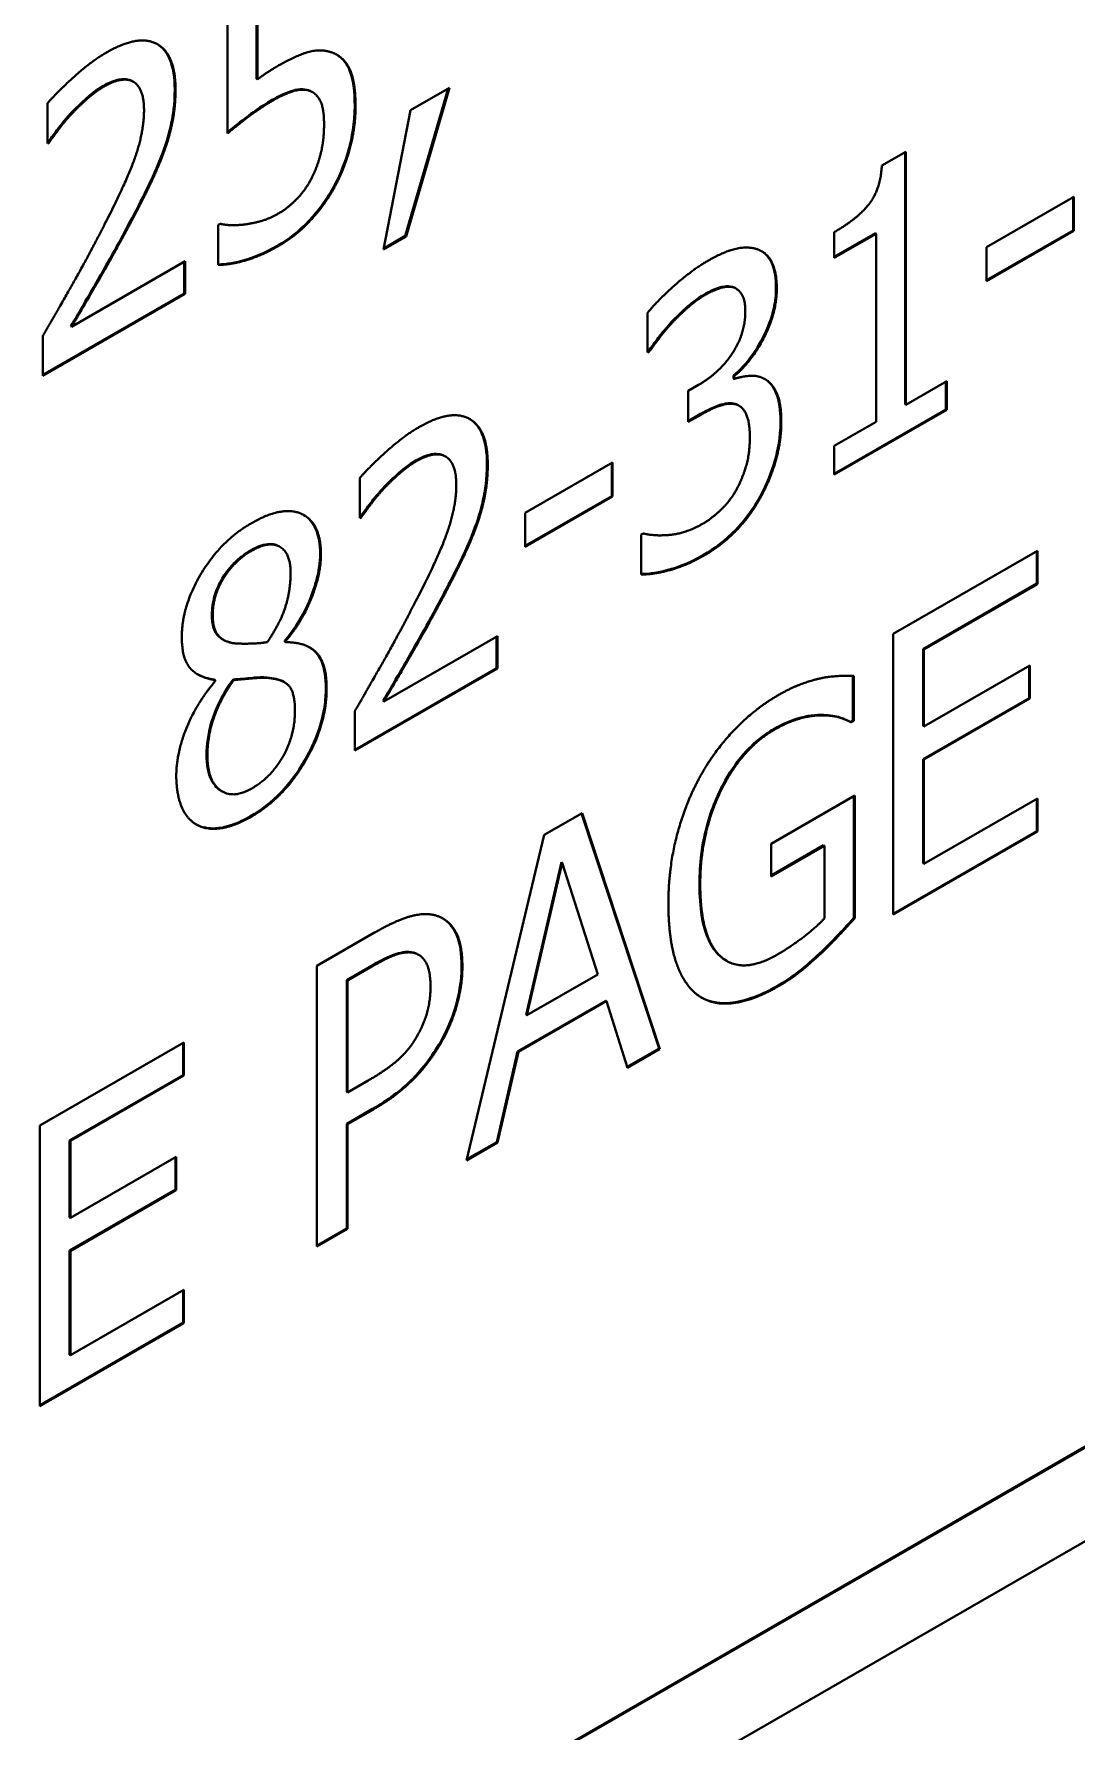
# Model space of a CAD drawing. Header units: millimetres. Extents: x 0 to 5945, y 0 to 4205.
# Drawn here: x 5578.12 to 5582.67, y 3274.9 to 3282.31 of the extents above; entities that cross this region are included whole.
import ezdxf

# ---------------------------------------------------------------- set-up
doc = ezdxf.new("R2010")
doc.units = ezdxf.units.MM
doc.header["$LTSCALE"] = 5
doc.layers.add('가시적인 것(ISO)', color=3, linetype='Continuous', lineweight=40)
doc.layers.add('가시적인 좁은 것(ISO)', color=3, linetype='Continuous', lineweight=35)

msp = doc.modelspace()

# ---------------------------------------------------------------- linework, layer by layer
at = {"layer": '가시적인 것(ISO)'}
for p, q in [((5573.6181, 3270.9071), (5622.4649, 3299.0361)), ((5622.4684, 3299.034), (5573.6187, 3270.9034)), ((5573.2948, 3270.3081), (5622.7923, 3298.8118)), ((5578.9647, 3281.8804), (5578.9647, 3282.5125)), ((5579.091, 3282.4451), (5579.091, 3282.1182)), ((5579.0945, 3282.4431), (5579.0945, 3282.1162)), ((5578.5495, 3282.1076), (5578.553, 3282.1056)), ((5579.091, 3282.1182), (5579.0945, 3282.1162)), ((5579.3256, 3282.0655), (5579.3292, 3282.0635)), ((5579.3328, 3282.0619), (5579.3363, 3282.0599)), ((5579.9285, 3282.0756), (5579.7408, 3281.432)), ((5579.9334, 3282.0785), (5579.7443, 3281.43)), ((5579.7641, 3281.981), (5579.9334, 3282.0785)), ((5578.1774, 3281.8365), (5578.1774, 3282.0114)), ((5579.6455, 3281.3731), (5579.7641, 3281.981)), ((5578.1816, 3281.843), (5578.1774, 3281.8405)), ((5578.1851, 3281.8409), (5578.1774, 3281.8365)), ((5578.1816, 3281.843), (5578.1851, 3281.8409)), ((5581.8227, 3281.7396), (5581.9275, 3281.7999)), ((5581.924, 3281.7979), (5581.924, 3280.6969)), ((5581.9275, 3281.7999), (5581.9275, 3280.6949)), ((5582.2799, 3281.3838), (5582.6616, 3281.6035)), ((5582.658, 3281.6015), (5582.658, 3281.4565)), ((5582.6616, 3281.6035), (5582.6616, 3281.4545)), ((5578.9235, 3281.48), (5578.9329, 3281.4855)), ((5578.9235, 3281.3061), (5578.9235, 3281.48)), ((5579.7443, 3281.43), (5579.6455, 3281.3731)), ((5579.7408, 3281.432), (5579.6464, 3281.3777)), ((5579.7408, 3281.432), (5579.7443, 3281.43)), ((5581.6147, 3281.3365), (5581.6147, 3281.4488)), ((5581.7942, 3281.444), (5581.6147, 3281.3406)), ((5581.7978, 3281.442), (5581.6147, 3281.3365)), ((5581.7942, 3281.444), (5581.7978, 3281.442)), ((5581.7978, 3280.6201), (5581.7978, 3281.442)), ((5582.658, 3281.4565), (5582.2799, 3281.2388)), ((5582.6616, 3281.4545), (5582.2799, 3281.2347)), ((5582.658, 3281.4565), (5582.6616, 3281.4545)), ((5582.2799, 3281.2347), (5582.2799, 3281.3838)), ((5578.2831, 3281.0357), (5578.7791, 3281.3213)), ((5578.7755, 3281.3193), (5578.7755, 3281.1813)), ((5578.7791, 3281.3213), (5578.7791, 3281.1792)), ((5581.1702, 3281.2099), (5581.1737, 3281.2078)), ((5578.7755, 3281.1813), (5578.1568, 3280.8249)), ((5578.7791, 3281.1792), (5578.1568, 3280.8209)), ((5578.7755, 3281.1813), (5578.7791, 3281.1792)), ((5581.1817, 3281.2048), (5581.1852, 3281.2028)), ((5580.799, 3280.9225), (5580.799, 3281.0964)), ((5578.1568, 3280.8209), (5578.1568, 3280.9948)), ((5578.2796, 3281.0378), (5578.2831, 3281.0357)), ((5580.9029, 3281.0549), (5580.9064, 3281.0529)), ((5580.8032, 3280.929), (5580.799, 3280.9265)), ((5580.8067, 3280.9269), (5580.799, 3280.9225)), ((5580.8032, 3280.929), (5580.8067, 3280.9269)), ((5580.9769, 3280.7556), (5581.0216, 3280.7814)), ((5581.1745, 3280.8218), (5581.1745, 3280.8099)), ((5581.1745, 3280.8218), (5581.178, 3280.8198)), ((5581.1745, 3280.8099), (5581.178, 3280.8078)), ((5581.178, 3280.8198), (5581.178, 3280.8078)), ((5581.9275, 3280.6949), (5582.1063, 3280.7978)), ((5582.1028, 3280.7958), (5582.1028, 3280.6746)), ((5582.1063, 3280.7978), (5582.1063, 3280.6726)), ((5580.9769, 3280.6195), (5580.9769, 3280.7556)), ((5581.1951, 3280.6925), (5581.1986, 3280.6905)), ((5581.924, 3280.6969), (5581.9275, 3280.6949)), ((5581.031, 3280.6547), (5580.9769, 3280.6235)), ((5581.0345, 3280.6526), (5580.9769, 3280.6195)), ((5582.1028, 3280.6746), (5581.6147, 3280.3935)), ((5582.1063, 3280.6726), (5581.6147, 3280.3895)), ((5581.6147, 3280.5147), (5581.7978, 3280.6201)), ((5582.1028, 3280.6746), (5582.1063, 3280.6726)), ((5579.9135, 3280.4705), (5579.9171, 3280.4685)), ((5581.6147, 3280.3895), (5581.6147, 3280.5147)), ((5580.2643, 3280.223), (5580.646, 3280.4428)), ((5580.6424, 3280.4408), (5580.6424, 3280.2958)), ((5580.646, 3280.4428), (5580.646, 3280.2937)), ((5579.5415, 3280.1993), (5579.5415, 3280.3742)), ((5580.6424, 3280.2958), (5580.2643, 3280.0781)), ((5580.646, 3280.2937), (5580.2643, 3280.074)), ((5580.6424, 3280.2958), (5580.646, 3280.2937)), ((5579.5457, 3280.2058), (5579.5415, 3280.2034)), ((5579.5492, 3280.2038), (5579.5415, 3280.1993)), ((5579.5457, 3280.2058), (5579.5492, 3280.2038)), ((5580.2643, 3280.074), (5580.2643, 3280.223)), ((5580.7715, 3280.1275), (5580.7809, 3280.133)), ((5580.7715, 3279.9536), (5580.7715, 3280.1275)), ((5579.1881, 3280.077), (5579.1916, 3280.075)), ((5581.8725, 3279.6936), (5582.5026, 3280.0564)), ((5582.499, 3280.0544), (5582.499, 3279.9133)), ((5582.5026, 3280.0564), (5582.5026, 3279.9113)), ((5582.499, 3279.9133), (5582.0031, 3279.6277)), ((5582.5026, 3279.9113), (5582.0066, 3279.6257)), ((5582.499, 3279.9133), (5582.5026, 3279.9113)), ((5578.9431, 3279.6698), (5578.9467, 3279.6677)), ((5579.2148, 3279.6644), (5579.2183, 3279.6624)), ((5579.2148, 3279.6644), (5579.2148, 3279.6595)), ((5579.2148, 3279.6595), (5579.2183, 3279.6574)), ((5579.2183, 3279.6624), (5579.2183, 3279.6574)), ((5579.6472, 3279.3986), (5580.1432, 3279.6842)), ((5580.1396, 3279.6822), (5580.1396, 3279.5441)), ((5580.1432, 3279.6842), (5580.1432, 3279.5421)), ((5581.8725, 3278.4673), (5581.8725, 3279.6936)), ((5582.0031, 3279.6277), (5582.0031, 3279.2918)), ((5582.0031, 3279.6277), (5582.0066, 3279.6257)), ((5582.0066, 3279.6257), (5582.0066, 3279.2898)), ((5579.1365, 3279.5031), (5579.1401, 3279.5011)), ((5580.1396, 3279.5441), (5579.5209, 3279.1878)), ((5580.1432, 3279.5421), (5579.5209, 3279.1837)), ((5580.1396, 3279.5441), (5580.1432, 3279.5421)), ((5581.6962, 3279.5107), (5581.6962, 3279.3159)), ((5581.6998, 3279.5106), (5581.6998, 3279.3139)), ((5582.0066, 3279.2898), (5582.469, 3279.5561)), ((5582.4655, 3279.5541), (5582.4655, 3279.4131)), ((5582.469, 3279.5561), (5582.469, 3279.411)), ((5578.9071, 3279.4942), (5578.9106, 3279.4922)), ((5578.9106, 3279.4872), (5578.9106, 3279.4922)), ((5578.9887, 3279.4945), (5578.9922, 3279.4925)), ((5579.2101, 3279.4841), (5579.2136, 3279.4821)), ((5579.5209, 3279.1837), (5579.5209, 3279.3576)), ((5579.6437, 3279.4006), (5579.6472, 3279.3986)), ((5582.4655, 3279.4131), (5582.0031, 3279.1468)), ((5582.469, 3279.411), (5582.0066, 3279.1447)), ((5582.4655, 3279.4131), (5582.469, 3279.411)), ((5581.6962, 3279.3159), (5581.6851, 3279.3095)), ((5581.6851, 3279.3095), (5581.6886, 3279.3074)), ((5581.6998, 3279.3139), (5581.6886, 3279.3074)), ((5581.6962, 3279.3159), (5581.6998, 3279.3139)), ((5582.0031, 3279.2918), (5582.0066, 3279.2898)), ((5582.0031, 3279.1468), (5582.0031, 3278.6916)), ((5582.0031, 3279.1468), (5582.0066, 3279.1447)), ((5582.0066, 3279.1447), (5582.0066, 3278.6896)), ((5578.9375, 3279.0073), (5578.941, 3279.0052)), ((5581.3388, 3278.777), (5581.7041, 3278.9874)), ((5581.7005, 3278.9854), (5581.7005, 3278.4538)), ((5581.7041, 3278.9874), (5581.7041, 3278.4517)), ((5580.3477, 3278.8155), (5580.5136, 3278.911)), ((5580.5112, 3278.9097), (5580.8496, 3277.8823)), ((5580.5136, 3278.911), (5580.8531, 3277.8802)), ((5582.0066, 3278.6896), (5582.5026, 3278.9752)), ((5582.499, 3278.9731), (5582.499, 3278.8321)), ((5582.5026, 3278.9752), (5582.5026, 3278.8301)), ((5580.0082, 3277.3937), (5580.3477, 3278.8155)), ((5581.3388, 3278.6339), (5581.3388, 3278.777)), ((5581.5682, 3278.7701), (5581.3388, 3278.638)), ((5581.5717, 3278.7681), (5581.3388, 3278.6339)), ((5581.5682, 3278.7701), (5581.5717, 3278.7681)), ((5581.5717, 3278.451), (5581.5717, 3278.7681)), ((5582.499, 3278.8321), (5581.8725, 3278.4713)), ((5582.5026, 3278.8301), (5581.8725, 3278.4673)), ((5582.499, 3278.8321), (5582.5026, 3278.8301)), ((5580.4233, 3278.6961), (5580.2685, 3278.0296)), ((5580.4268, 3278.6941), (5580.2721, 3278.0276)), ((5580.4233, 3278.6961), (5580.4268, 3278.6941)), ((5580.5824, 3278.2063), (5580.4268, 3278.6941)), ((5582.0031, 3278.6916), (5582.0066, 3278.6896)), ((5581.7005, 3278.4538), (5581.7041, 3278.4517)), ((5579.3541, 3278.2433), (5579.6068, 3278.3888)), ((5579.3541, 3277.017), (5579.3541, 3278.2433)), ((5579.5955, 3278.2453), (5579.4847, 3278.1815)), ((5579.5991, 3278.2433), (5579.4882, 3278.1794)), ((5579.796, 3278.2938), (5579.7995, 3278.2917)), ((5581.1419, 3278.2668), (5581.1454, 3278.2648)), ((5579.4847, 3278.1815), (5579.4882, 3278.1794)), ((5579.4847, 3278.1815), (5579.4847, 3277.6925)), ((5579.4882, 3278.1794), (5579.4882, 3277.6905)), ((5580.2721, 3278.0276), (5580.5824, 3278.2063)), ((5580.6167, 3278.091), (5580.2316, 3277.8692)), ((5580.6202, 3278.0889), (5580.2351, 3277.8672)), ((5580.2685, 3278.0296), (5580.2721, 3278.0276)), ((5580.6167, 3278.091), (5580.6202, 3278.0889)), ((5580.7113, 3277.7986), (5580.6202, 3278.0889)), ((5578.1439, 3277.5464), (5578.7739, 3277.9092)), ((5578.7704, 3277.9072), (5578.7704, 3277.7662)), ((5578.7739, 3277.9092), (5578.7739, 3277.7641)), ((5580.8496, 3277.8823), (5580.7102, 3277.802)), ((5580.8531, 3277.8802), (5580.7113, 3277.7986)), ((5580.8496, 3277.8823), (5580.8531, 3277.8802)), ((5580.2316, 3277.8692), (5580.1405, 3277.4739)), ((5580.2351, 3277.8672), (5580.144, 3277.4719)), ((5580.2316, 3277.8692), (5580.2351, 3277.8672)), ((5578.7704, 3277.7662), (5578.2744, 3277.4806)), ((5578.7739, 3277.7641), (5578.278, 3277.4785)), ((5578.7704, 3277.7662), (5578.7739, 3277.7641)), ((5579.4882, 3277.6905), (5579.5793, 3277.743)), ((5579.4847, 3277.6925), (5579.4882, 3277.6905)), ((5579.5981, 3277.6187), (5579.4847, 3277.5534)), ((5579.6017, 3277.6167), (5579.4882, 3277.5514)), ((5578.1439, 3276.3201), (5578.1439, 3277.5464)), ((5579.4847, 3277.5534), (5579.4882, 3277.5514)), ((5579.4847, 3277.5534), (5579.4847, 3277.0963)), ((5579.4882, 3277.5514), (5579.4882, 3277.0942)), ((5578.2744, 3277.4806), (5578.2744, 3277.1447)), ((5578.2744, 3277.4806), (5578.278, 3277.4785)), ((5578.278, 3277.4785), (5578.278, 3277.1426)), ((5580.144, 3277.4719), (5580.0082, 3277.3937)), ((5580.1405, 3277.4739), (5580.0093, 3277.3984)), ((5580.1405, 3277.4739), (5580.144, 3277.4719)), ((5578.278, 3277.1426), (5578.7404, 3277.4089)), ((5578.7369, 3277.4069), (5578.7369, 3277.2659)), ((5578.7404, 3277.4089), (5578.7404, 3277.2638)), ((5578.7369, 3277.2659), (5578.2744, 3276.9996)), ((5578.7404, 3277.2638), (5578.278, 3276.9975)), ((5578.7369, 3277.2659), (5578.7404, 3277.2638)), ((5578.2744, 3277.1447), (5578.278, 3277.1426)), ((5579.4847, 3277.0963), (5579.3541, 3277.0211)), ((5579.4882, 3277.0942), (5579.3541, 3277.017)), ((5579.4847, 3277.0963), (5579.4882, 3277.0942)), ((5578.2744, 3276.9996), (5578.2744, 3276.5444)), ((5578.2744, 3276.9996), (5578.278, 3276.9975)), ((5578.278, 3276.9975), (5578.278, 3276.5424)), ((5578.278, 3276.5424), (5578.7739, 3276.828)), ((5578.7704, 3276.826), (5578.7704, 3276.6849)), ((5578.7739, 3276.828), (5578.7739, 3276.6829)), ((5578.7704, 3276.6849), (5578.1439, 3276.3242)), ((5578.7739, 3276.6829), (5578.1439, 3276.3201)), ((5578.7704, 3276.6849), (5578.7739, 3276.6829)), ((5578.2744, 3276.5444), (5578.278, 3276.5424))]:
    msp.add_line(p, q, dxfattribs=at)
for points, degree in [([(5578.4361, 3282.2339), (5578.5771, 3282.3151), (5578.737, 3282.2253), (5578.737, 3282.0702)], 2), ([(5578.1774, 3282.0114), (5578.2195, 3282.0605), (5578.3691, 3282.1953), (5578.4361, 3282.2339)], 2), ([(5579.0945, 3282.1162), (5579.1186, 3282.134), (5579.1667, 3282.1647), (5579.1856, 3282.1756)], 2), ([(5579.1856, 3282.1756), (5579.263, 3282.2201), (5579.3704, 3282.2512), (5579.4194, 3282.2337)], 2), ([(5579.4194, 3282.2337), (5579.4701, 3282.2172), (5579.5234, 3282.1087), (5579.5234, 3281.9974)], 2), ([(5578.5496, 3282.1074), (5578.5264, 3282.1189), (5578.4636, 3282.1076), (5578.4267, 3282.0863)], 2), ([(5578.5495, 3282.1076), (5578.5483, 3282.1083), (5578.5472, 3282.1089), (5578.5461, 3282.1095)], 3), ([(5578.5994, 3281.9821), (5578.5994, 3282.0338), (5578.5728, 3282.096), (5578.5496, 3282.1074)], 2), ([(5578.4267, 3282.0863), (5578.3906, 3282.0656), (5578.3167, 3282.0011), (5578.2823, 3281.9644)], 2), ([(5578.737, 3282.0702), (5578.737, 3281.9977), (5578.7095, 3281.8606), (5578.6845, 3281.7946)], 2), ([(5579.1633, 3282.0246), (5579.1091, 3281.9934), (5578.9983, 3281.9087), (5578.9647, 3281.8804)], 2), ([(5579.3292, 3282.0635), (5579.3, 3282.0774), (5579.2157, 3282.0548), (5579.1633, 3282.0246)], 2), ([(5579.3328, 3282.0619), (5579.3305, 3282.0632), (5579.3281, 3282.0644), (5579.3256, 3282.0655)], 3), ([(5579.3859, 3281.9192), (5579.3859, 3281.9848), (5579.3567, 3282.0515), (5579.3292, 3282.0635)], 2), ([(5578.2823, 3281.9644), (5578.2539, 3281.9342), (5578.2015, 3281.8642), (5578.1851, 3281.8409)], 2), ([(5578.4, 3281.43), (5578.5152, 3281.6504), (5578.5994, 3281.8837), (5578.5994, 3281.9821)], 2), ([(5579.5234, 3281.9974), (5579.5234, 3281.909), (5579.477, 3281.7312), (5579.4349, 3281.6513)], 2), ([(5579.3343, 3281.6898), (5579.3593, 3281.7409), (5579.3859, 3281.8536), (5579.3859, 3281.9192)], 2), ([(5578.6845, 3281.7946), (5578.6596, 3281.7266), (5578.5891, 3281.5806), (5578.5504, 3281.5077)], 2), ([(5581.6147, 3281.4488), (5581.7187, 3281.5087), (5581.8167, 3281.6367), (5581.8227, 3281.7396)], 2), ([(5579.1891, 3281.5316), (5579.2295, 3281.5549), (5579.3068, 3281.6352), (5579.3343, 3281.6898)], 2), ([(5579.4349, 3281.6513), (5579.3919, 3281.5709), (5579.2656, 3281.4335), (5579.1874, 3281.3885)], 2), ([(5578.5504, 3281.5077), (5578.4868, 3281.3866), (5578.3304, 3281.1156), (5578.2831, 3281.0357)], 2), ([(5579.0421, 3281.4827), (5579.0816, 3281.4886), (5579.1478, 3281.5078), (5579.1891, 3281.5316)], 2), ([(5578.1568, 3280.9948), (5578.2238, 3281.1099), (5578.3433, 3281.3208), (5578.4, 3281.43)], 2), ([(5578.9329, 3281.4855), (5578.9484, 3281.4805), (5579.0069, 3281.4783), (5579.0421, 3281.4827)], 2), ([(5579.1874, 3281.3885), (5579.1152, 3281.3469), (5578.9751, 3281.305), (5578.9235, 3281.3061)], 2), ([(5581.062, 3281.3234), (5581.1308, 3281.363), (5581.2322, 3281.3876), (5581.2734, 3281.3756)], 2), ([(5581.2734, 3281.3756), (5581.3181, 3281.3625), (5581.3637, 3281.2765), (5581.3637, 3281.201)], 2), ([(5580.799, 3281.0964), (5580.8428, 3281.1504), (5580.9941, 3281.2843), (5581.062, 3281.3234)], 2), ([(5581.1737, 3281.2078), (5581.1479, 3281.2139), (5581.0861, 3281.1951), (5581.0508, 3281.1748)], 2), ([(5581.1817, 3281.2048), (5581.1781, 3281.2069), (5581.1743, 3281.2086), (5581.1702, 3281.2099)], 3), ([(5581.2262, 3281.1049), (5581.2262, 3281.1516), (5581.1961, 3281.2008), (5581.1737, 3281.2078)], 2), ([(5581.0508, 3281.1748), (5581.0139, 3281.1535), (5580.9417, 3281.0901), (5580.9064, 3281.0529)], 2), ([(5581.3637, 3281.201), (5581.3637, 3281.0996), (5581.2545, 3280.8837), (5581.178, 3280.8198)], 2), ([(5581.0216, 3280.7814), (5581.1127, 3280.8338), (5581.2262, 3281.0045), (5581.2262, 3281.1049)], 2), ([(5580.9064, 3281.0529), (5580.8738, 3281.0172), (5580.8256, 3280.9537), (5580.8067, 3280.9269)], 2), ([(5581.178, 3280.8078), (5581.2098, 3280.8182), (5581.282, 3280.824), (5581.313, 3280.806)], 2), ([(5581.313, 3280.806), (5581.3439, 3280.7891), (5581.3835, 3280.7005), (5581.3835, 3280.62)], 2), ([(5581.1858, 3280.696), (5581.1574, 3280.7045), (5581.08, 3280.6789), (5581.0345, 3280.6526)], 2), ([(5581.1951, 3280.6925), (5581.1911, 3280.6948), (5581.1868, 3280.6967), (5581.1822, 3280.6981)], 3), ([(5581.2459, 3280.5528), (5581.2459, 3280.6194), (5581.2141, 3280.6875), (5581.1858, 3280.696)], 2), ([(5579.8002, 3280.5968), (5579.9412, 3280.6779), (5580.101, 3280.5881), (5580.101, 3280.4331)], 2), ([(5581.3835, 3280.62), (5581.3835, 3280.5376), (5581.337, 3280.3707), (5581.2941, 3280.2923)], 2), ([(5579.5415, 3280.3742), (5579.5836, 3280.4233), (5579.7332, 3280.5581), (5579.8002, 3280.5968)], 2), ([(5581.1909, 3280.3303), (5581.2176, 3280.3824), (5581.2459, 3280.4862), (5581.2459, 3280.5528)], 2), ([(5579.9137, 3280.4703), (5579.8905, 3280.4818), (5579.8277, 3280.4705), (5579.7907, 3280.4492)], 2), ([(5579.9135, 3280.4705), (5579.9124, 3280.4711), (5579.9113, 3280.4718), (5579.9101, 3280.4723)], 3), ([(5579.9635, 3280.345), (5579.9635, 3280.3966), (5579.9369, 3280.4588), (5579.9137, 3280.4703)], 2), ([(5579.7907, 3280.4492), (5579.7546, 3280.4284), (5579.6807, 3280.364), (5579.6463, 3280.3273)], 2), ([(5580.101, 3280.4331), (5580.101, 3280.3606), (5580.0735, 3280.2235), (5580.0486, 3280.1574)], 2), ([(5579.6463, 3280.3273), (5579.618, 3280.297), (5579.5656, 3280.2271), (5579.5492, 3280.2038)], 2), ([(5579.7641, 3279.7929), (5579.8793, 3280.0132), (5579.9635, 3280.2466), (5579.9635, 3280.345)], 2), ([(5581.0388, 3280.1741), (5581.08, 3280.1979), (5581.1626, 3280.2772), (5581.1909, 3280.3303)], 2), ([(5581.2941, 3280.2923), (5581.2502, 3280.2114), (5581.1256, 3280.082), (5581.0465, 3280.0365)], 2), ([(5578.7645, 3279.6793), (5578.7645, 3279.8175), (5578.9364, 3280.1013), (5579.0687, 3280.1775)], 2), ([(5579.0687, 3280.1775), (5579.2063, 3280.2567), (5579.3722, 3280.1773), (5579.3722, 3280.0402)], 2), ([(5580.7809, 3280.133), (5580.8239, 3280.1199), (5580.9666, 3280.1325), (5581.0388, 3280.1741)], 2), ([(5580.0486, 3280.1574), (5580.0237, 3280.0894), (5579.9532, 3279.9435), (5579.9145, 3279.8705)], 2), ([(5579.0679, 3280.0558), (5578.994, 3280.0132), (5578.8994, 3279.8604), (5578.8994, 3279.7759)], 2), ([(5579.2398, 3279.962), (5579.2398, 3280.0445), (5579.1487, 3280.1023), (5579.0679, 3280.0558)], 2), ([(5579.3722, 3280.0402), (5579.3722, 3279.9577), (5579.2931, 3279.7512), (5579.2183, 3279.6624)], 2), ([(5581.0465, 3280.0365), (5580.9709, 3279.9929), (5580.8222, 3279.952), (5580.7715, 3279.9536)], 2), ([(5579.1384, 3279.6581), (5579.1977, 3279.7469), (5579.2398, 3279.8875), (5579.2398, 3279.962)], 2), ([(5579.9145, 3279.8705), (5579.8509, 3279.7494), (5579.6945, 3279.4785), (5579.6472, 3279.3986)], 2), ([(5578.8994, 3279.7759), (5578.8994, 3279.7153), (5578.9475, 3279.6585), (5578.9957, 3279.6525)], 2), ([(5579.5209, 3279.3576), (5579.5879, 3279.4728), (5579.7074, 3279.6837), (5579.7641, 3279.7929)], 2), ([(5578.9106, 3279.4922), (5578.8367, 3279.5023), (5578.7645, 3279.5859), (5578.7645, 3279.6793)], 2), ([(5578.9957, 3279.6525), (5579.0163, 3279.6504), (5579.1031, 3279.6517), (5579.1384, 3279.6581)], 2), ([(5579.2183, 3279.6574), (5579.306, 3279.6582), (5579.3971, 3279.5676), (5579.3971, 3279.4543)], 2), ([(5578.9071, 3279.4942), (5578.8808, 3279.4978), (5578.8552, 3279.5048), (5578.833, 3279.5171)], 3), ([(5579.2101, 3279.4841), (5579.191, 3279.4951), (5579.1653, 3279.5008), (5579.1365, 3279.5031)], 3), ([(5581.5571, 3279.5), (5581.5906, 3279.5074), (5581.674, 3279.5117), (5581.6998, 3279.5106)], 2), ([(5578.7404, 3279.0732), (5578.7404, 3279.1725), (5578.8281, 3279.39), (5578.9106, 3279.4872)], 2), ([(5578.9922, 3279.4925), (5578.9355, 3279.4151), (5578.8762, 3279.2478), (5578.8762, 3279.1633)], 2), ([(5579.1401, 3279.5011), (5579.1169, 3279.5036), (5579.0404, 3279.4963), (5578.9922, 3279.4925)], 2), ([(5579.3971, 3279.4543), (5579.3971, 3279.2973), (5579.2097, 3278.9767), (5579.0687, 3278.8955)], 2), ([(5579.2587, 3279.3587), (5579.2587, 3279.4342), (5579.2097, 3279.4955), (5579.1401, 3279.5011)], 2), ([(5581.3706, 3279.4264), (5581.4213, 3279.4556), (5581.5141, 3279.4912), (5581.5571, 3279.5)], 2), ([(5579.0705, 3279.0188), (5579.1556, 3279.0678), (5579.2587, 3279.2514), (5579.2587, 3279.3587)], 2), ([(5581.0216, 3279.0575), (5581.0835, 3279.1736), (5581.2631, 3279.3645), (5581.3706, 3279.4264)], 2), ([(5581.5614, 3279.3375), (5581.5201, 3279.3386), (5581.4153, 3279.311), (5581.3542, 3279.2759)], 2), ([(5581.6886, 3279.3074), (5581.6637, 3279.3199), (5581.6095, 3279.3374), (5581.5614, 3279.3375)], 2), ([(5581.3542, 3279.2759), (5581.209, 3279.1922), (5581.0293, 3278.8224), (5581.0293, 3278.6008)], 2), ([(5578.8762, 3279.1633), (5578.8762, 3279.052), (5578.9871, 3278.9708), (5579.0705, 3279.0188)], 2), ([(5578.8272, 3278.8618), (5578.7842, 3278.8867), (5578.7404, 3278.9966), (5578.7404, 3279.0732)], 2), ([(5580.8901, 3278.5157), (5580.8901, 3278.6637), (5580.958, 3278.9374), (5581.0216, 3279.0575)], 2), ([(5579.0687, 3278.8955), (5578.994, 3278.8525), (5578.8702, 3278.8359), (5578.8272, 3278.8618)], 2), ([(5581.0293, 3278.6008), (5581.0293, 3278.4776), (5581.0766, 3278.32), (5581.1213, 3278.2821)], 2), ([(5579.6068, 3278.3888), (5579.6962, 3278.4403), (5579.8226, 3278.4773), (5579.8707, 3278.4643)], 2), ([(5581.0216, 3278.1134), (5580.958, 3278.1583), (5580.8901, 3278.3596), (5580.8901, 3278.5157)], 2), ([(5579.8707, 3278.4643), (5579.9266, 3278.4497), (5579.9902, 3278.3423), (5579.9902, 3278.2399)], 2), ([(5581.3637, 3278.2915), (5581.4204, 3278.3242), (5581.533, 3278.4089), (5581.5717, 3278.451)], 2), ([(5581.7041, 3278.4517), (5581.6783, 3278.423), (5581.5923, 3278.3307), (5581.5554, 3278.2965)], 2), ([(5579.7787, 3278.3), (5579.7469, 3278.3075), (5579.6618, 3278.2794), (5579.5991, 3278.2433)], 2), ([(5579.796, 3278.2938), (5579.7896, 3278.2974), (5579.7826, 3278.3002), (5579.7752, 3278.3021)], 3), ([(5579.8509, 3278.1548), (5579.8509, 3278.2184), (5579.8148, 3278.291), (5579.7787, 3278.3)], 2), ([(5581.1178, 3278.2841), (5581.1253, 3278.2775), (5581.1334, 3278.2717), (5581.1419, 3278.2668)], 3), ([(5581.1213, 3278.2821), (5581.1651, 3278.2438), (5581.2872, 3278.2475), (5581.3637, 3278.2915)], 2), ([(5581.5554, 3278.2965), (5581.5055, 3278.25), (5581.4256, 3278.186), (5581.3688, 3278.1534)], 2), ([(5579.9902, 3278.2399), (5579.9902, 3278.1604), (5579.9437, 3277.9906), (5579.9025, 3277.9171)], 2), ([(5579.7942, 3277.9402), (5579.8243, 3277.9943), (5579.8509, 3278.0961), (5579.8509, 3278.1548)], 2), ([(5581.3688, 3278.1534), (5581.2623, 3278.092), (5581.0852, 3278.0695), (5581.0216, 3278.1134)], 2), ([(5579.5793, 3277.743), (5579.661, 3277.79), (5579.7607, 3277.8792), (5579.7942, 3277.9402)], 2), ([(5579.9025, 3277.9171), (5579.8501, 3277.8243), (5579.7091, 3277.6786), (5579.6017, 3277.6167)], 2)]:
    msp.add_open_spline(points, degree=degree, dxfattribs=at)
for points, knots in [([(5578.6564, 3282.2705), (5578.6803, 3282.2562), (5578.6985, 3282.2344), (5578.7272, 3282.1683), (5578.7334, 3282.1221), (5578.7334, 3282.0723)], [-0.06538306, -0.06538306, -0.06538306, -0.06538306, -0.03653888, -0.03653888, 0, 0, 0, 0]), ([(5579.4412, 3282.2243), (5579.4488, 3282.2197), (5579.4559, 3282.2143), (5579.48, 3282.1913), (5579.4902, 3282.1721), (5579.5138, 3282.119), (5579.5199, 3282.0611), (5579.5199, 3281.9995)], [-0.06484737, -0.06484737, -0.06484737, -0.06484737, -0.05947229, -0.05947229, -0.04526228, -0.04526228, 0, 0, 0, 0]), ([(5578.5461, 3282.1095), (5578.5383, 3282.1133), (5578.5299, 3282.1157), (5578.5088, 3282.1179), (5578.4981, 3282.1165), (5578.4694, 3282.1113), (5578.4464, 3282.1018), (5578.4231, 3282.0884)], [-0.03025866, -0.03025866, -0.03025866, -0.03025866, -0.02572677, -0.02572677, -0.01975902, -0.01975902, 0, 0, 0, 0]), ([(5578.4231, 3282.0884), (5578.3886, 3282.0685), (5578.3616, 3282.0455), (5578.3257, 3282.0141), (5578.3019, 3281.9912), (5578.2787, 3281.9665)], [-0.03148889, -0.03148889, -0.03148889, -0.03148889, -0.02135379, -0.02135379, 0, 0, 0, 0]), ([(5578.7334, 3282.0723), (5578.7334, 3282.0055), (5578.7247, 3281.9562), (5578.7108, 3281.8868), (5578.6981, 3281.8419), (5578.681, 3281.7966)], [-0.04656616, -0.04656616, -0.04656616, -0.04656616, -0.02977572, -0.02977572, 0, 0, 0, 0]), ([(5579.1598, 3282.0266), (5579.1063, 3281.9958), (5579.0651, 3281.9645), (5579.0239, 3281.933), (5578.9915, 3281.9078), (5578.9647, 3281.8854)], [-0.03682437, -0.03682437, -0.03682437, -0.03682437, -0.0238375, -0.0238375, -0.00101584, -0.00101584, -0.00101584, -0.00101584]), ([(5579.3256, 3282.0655), (5579.3158, 3282.0702), (5579.305, 3282.0727), (5579.2763, 3282.0738), (5579.2612, 3282.07), (5579.2237, 3282.0599), (5579.1914, 3282.0448), (5579.1598, 3282.0266)], [-0.0370555, -0.0370555, -0.0370555, -0.0370555, -0.03287275, -0.03287275, -0.02685488, -0.02685488, 0, 0, 0, 0]), ([(5578.2787, 3281.9665), (5578.2506, 3281.9365), (5578.231, 3281.9104), (5578.2107, 3281.8832), (5578.1947, 3281.8616), (5578.1816, 3281.843)], [-0.02081777, -0.02081777, -0.02081777, -0.02081777, -0.01379429, -0.01379429, 0, 0, 0, 0]), ([(5579.5199, 3281.9995), (5579.5199, 3281.9214), (5579.5063, 3281.8582), (5579.4807, 3281.7623), (5579.4598, 3281.7072), (5579.4314, 3281.6533)], [-0.06344185, -0.06344185, -0.06344185, -0.06344185, -0.03661189, -0.03661189, 0, 0, 0, 0]), ([(5578.681, 3281.7966), (5578.6566, 3281.7301), (5578.6311, 3281.6769), (5578.5972, 3281.6066), (5578.5725, 3281.558), (5578.5469, 3281.5097)], [-0.0470587, -0.0470587, -0.0470587, -0.0470587, -0.0328232, -0.0328232, 0, 0, 0, 0]), ([(5579.4314, 3281.6533), (5579.4162, 3281.625), (5579.3993, 3281.598), (5579.3564, 3281.5385), (5579.3338, 3281.5132), (5579.276, 3281.4522), (5579.2303, 3281.4173), (5579.1838, 3281.3905)], [-0.06346703, -0.06346703, -0.06346703, -0.06346703, -0.05307498, -0.05307498, -0.03947407, -0.03947407, 0, 0, 0, 0]), ([(5578.5469, 3281.5097), (5578.4838, 3281.3895), (5578.4259, 3281.2891), (5578.3673, 3281.1877), (5578.3186, 3281.1037), (5578.2796, 3281.0378)], [-0.07123113, -0.07123113, -0.07123113, -0.07123113, -0.04596272, -0.04596272, 0, 0, 0, 0]), ([(5579.1838, 3281.3905), (5579.1174, 3281.3523), (5579.0672, 3281.3357), (5579.0013, 3281.316), (5578.9605, 3281.3078), (5578.9235, 3281.3081)], [-0.05861252, -0.05861252, -0.05861252, -0.05861252, -0.03626951, -0.03626951, -0.00112185, -0.00112185, -0.00112185, -0.00112185]), ([(5581.2964, 3281.3661), (5581.302, 3281.3627), (5581.3073, 3281.3588), (5581.3244, 3281.3434), (5581.3342, 3281.3295), (5581.3551, 3281.2826), (5581.3602, 3281.2441), (5581.3602, 3281.203)], [-0.05358236, -0.05358236, -0.05358236, -0.05358236, -0.04672289, -0.04672289, -0.03019584, -0.03019584, 0, 0, 0, 0]), ([(5581.1702, 3281.2099), (5581.1458, 3281.2156), (5581.1237, 3281.2096), (5581.0918, 3281.2), (5581.0696, 3281.1897), (5581.0473, 3281.1769)], [-0.02782653, -0.02782653, -0.02782653, -0.02782653, -0.01889632, -0.01889632, 0, 0, 0, 0]), ([(5581.0473, 3281.1769), (5581.0117, 3281.1564), (5580.9853, 3281.1336), (5580.9499, 3281.1025), (5580.9261, 3281.0795), (5580.9029, 3281.0549)], [-0.03103479, -0.03103479, -0.03103479, -0.03103479, -0.02134227, -0.02134227, 0, 0, 0, 0]), ([(5581.3602, 3281.203), (5581.3602, 3281.1756), (5581.3572, 3281.1469), (5581.3441, 3281.0874), (5581.3344, 3281.0579), (5581.3065, 3280.9926), (5581.284, 3280.9502), (5581.2312, 3280.8762), (5581.2041, 3280.8465), (5581.1745, 3280.8218)], [-0.10433, -0.10433, -0.10433, -0.10433, -0.0793768, -0.0793768, -0.0550269, -0.0550269, -0.0257442, -0.0257442, 0, 0, 0, 0]), ([(5580.9029, 3281.0549), (5580.8707, 3281.0197), (5580.8527, 3280.9961), (5580.8318, 3280.9685), (5580.817, 3280.9486), (5580.8032, 3280.929)], [-0.02108501, -0.02108501, -0.02108501, -0.02108501, -0.01452286, -0.01452286, 0, 0, 0, 0]), ([(5581.3125, 3280.8063), (5581.3219, 3280.8006), (5581.3303, 3280.7931), (5581.3499, 3280.7694), (5581.3572, 3280.7534), (5581.3752, 3280.7132), (5581.3799, 3280.6677), (5581.3799, 3280.6221)], [-0.0438611, -0.0438611, -0.0438611, -0.0438611, -0.0399867, -0.0399867, -0.0334581, -0.0334581, 0, 0, 0, 0]), ([(5581.1822, 3280.6981), (5581.1726, 3280.7009), (5581.1623, 3280.7019), (5581.1352, 3280.7002), (5581.1212, 3280.6957), (5581.0876, 3280.6846), (5581.0591, 3280.6709), (5581.031, 3280.6547)], [-0.03274112, -0.03274112, -0.03274112, -0.03274112, -0.02914895, -0.02914895, -0.02391107, -0.02391107, 0, 0, 0, 0]), ([(5580.0205, 3280.6334), (5580.0443, 3280.6191), (5580.0625, 3280.5973), (5580.0913, 3280.5312), (5580.0975, 3280.4849), (5580.0975, 3280.4351)], [-0.06538306, -0.06538306, -0.06538306, -0.06538306, -0.03653888, -0.03653888, 0, 0, 0, 0]), ([(5581.3799, 3280.6221), (5581.3799, 3280.5501), (5581.3667, 3280.4919), (5581.3414, 3280.4013), (5581.3195, 3280.3473), (5581.2905, 3280.2943)], [-0.05981794, -0.05981794, -0.05981794, -0.05981794, -0.03623744, -0.03623744, 0, 0, 0, 0]), ([(5579.9101, 3280.4723), (5579.9024, 3280.4762), (5579.894, 3280.4786), (5579.8729, 3280.4808), (5579.8622, 3280.4794), (5579.8335, 3280.4742), (5579.8105, 3280.4646), (5579.7872, 3280.4512)], [-0.03025866, -0.03025866, -0.03025866, -0.03025866, -0.02572677, -0.02572677, -0.01975902, -0.01975902, 0, 0, 0, 0]), ([(5579.7872, 3280.4512), (5579.7527, 3280.4313), (5579.7257, 3280.4083), (5579.6898, 3280.377), (5579.666, 3280.354), (5579.6428, 3280.3293)], [-0.03148889, -0.03148889, -0.03148889, -0.03148889, -0.02135379, -0.02135379, 0, 0, 0, 0]), ([(5580.0975, 3280.4351), (5580.0975, 3280.3684), (5580.0888, 3280.3191), (5580.0748, 3280.2497), (5580.0622, 3280.2048), (5580.0451, 3280.1595)], [-0.04656616, -0.04656616, -0.04656616, -0.04656616, -0.02977572, -0.02977572, 0, 0, 0, 0]), ([(5579.6428, 3280.3293), (5579.6147, 3280.2993), (5579.5951, 3280.2733), (5579.5747, 3280.2461), (5579.5588, 3280.2245), (5579.5457, 3280.2058)], [-0.02081777, -0.02081777, -0.02081777, -0.02081777, -0.01379429, -0.01379429, 0, 0, 0, 0]), ([(5581.2905, 3280.2943), (5581.276, 3280.2675), (5581.2599, 3280.2419), (5581.222, 3280.1899), (5581.2021, 3280.1671), (5581.1395, 3280.1021), (5581.0913, 3280.0663), (5581.043, 3280.0385)], [-0.07148187, -0.07148187, -0.07148187, -0.07148187, -0.05716317, -0.05716317, -0.04099243, -0.04099243, 0, 0, 0, 0]), ([(5579.2964, 3280.2133), (5579.2967, 3280.2132), (5579.2969, 3280.213), (5579.3194, 3280.1994), (5579.3369, 3280.1795), (5579.3628, 3280.1218), (5579.3686, 3280.0841), (5579.3686, 3280.0422)], [-0.05798662, -0.05798662, -0.05798662, -0.05798662, -0.0576853, -0.0576853, -0.03069846, -0.03069846, 0, 0, 0, 0]), ([(5580.0451, 3280.1595), (5580.0207, 3280.0929), (5579.9952, 3280.0398), (5579.9612, 3279.9695), (5579.9366, 3279.9209), (5579.911, 3279.8726)], [-0.0470587, -0.0470587, -0.0470587, -0.0470587, -0.0328232, -0.0328232, 0, 0, 0, 0]), ([(5579.0643, 3280.0578), (5579.0499, 3280.0495), (5579.0354, 3280.0397), (5579.008, 3280.0176), (5578.9953, 3280.0057), (5578.9614, 3279.9683), (5578.9467, 3279.9453), (5578.9244, 3279.9067), (5578.9145, 3279.8836), (5578.8992, 3279.8312), (5578.8959, 3279.8037), (5578.8959, 3279.7779)], [-0.05867166, -0.05867166, -0.05867166, -0.05867166, -0.05189461, -0.05189461, -0.04562209, -0.04562209, -0.03448731, -0.03448731, -0.0188992, -0.0188992, 0, 0, 0, 0]), ([(5579.1881, 3280.077), (5579.1878, 3280.0771), (5579.1876, 3280.0773), (5579.1734, 3280.0852), (5579.1572, 3280.0879), (5579.1154, 3280.0831), (5579.0898, 3280.0725), (5579.0643, 3280.0578)], [-0.03848842, -0.03848842, -0.03848842, -0.03848842, -0.03817621, -0.03817621, -0.02161121, -0.02161121, 0, 0, 0, 0]), ([(5579.3686, 3280.0422), (5579.3686, 3280.0064), (5579.363, 3279.9684), (5579.3446, 3279.8985), (5579.3295, 3279.8498), (5579.2781, 3279.7482), (5579.2485, 3279.7044), (5579.2148, 3279.6644)], [-0.1161343, -0.1161343, -0.1161343, -0.1161343, -0.0685012, -0.0685012, -0.0323405, -0.0323405, 0, 0, 0, 0]), ([(5581.043, 3280.0385), (5580.9714, 3279.9973), (5580.9174, 3279.9812), (5580.8522, 3279.9633), (5580.8092, 3279.9549), (5580.7715, 3279.9555)], [-0.05838601, -0.05838601, -0.05838601, -0.05838601, -0.03694874, -0.03694874, -0.00112446, -0.00112446, -0.00112446, -0.00112446]), ([(5579.911, 3279.8726), (5579.8478, 3279.7524), (5579.7899, 3279.652), (5579.7314, 3279.5506), (5579.6827, 3279.4666), (5579.6437, 3279.4006)], [-0.07123113, -0.07123113, -0.07123113, -0.07123113, -0.04596272, -0.04596272, 0, 0, 0, 0]), ([(5578.8959, 3279.7779), (5578.8959, 3279.7572), (5578.898, 3279.7376), (5578.9089, 3279.7024), (5578.9171, 3279.6912), (5578.9307, 3279.6779), (5578.9367, 3279.6735), (5578.9431, 3279.6698)], [-0.04721557, -0.04721557, -0.04721557, -0.04721557, -0.03663265, -0.03663265, -0.02507716, -0.02507716, -0.01739077, -0.01739077, -0.01739077, -0.01739077]), ([(5579.3219, 3279.6351), (5579.3237, 3279.6341), (5579.3255, 3279.633), (5579.3537, 3279.6144), (5579.3667, 3279.5927), (5579.3884, 3279.5417), (5579.3935, 3279.5002), (5579.3935, 3279.4563)], [-0.05126376, -0.05126376, -0.05126376, -0.05126376, -0.05009932, -0.05009932, -0.03217893, -0.03217893, 0, 0, 0, 0]), ([(5579.1365, 3279.5031), (5579.118, 3279.5052), (5579.0949, 3279.5039), (5579.0462, 3279.4993), (5579.0174, 3279.4968), (5578.9887, 3279.4945)], [-0.04469666, -0.04469666, -0.04469666, -0.04469666, -0.02652761, -0.02652761, 0, 0, 0, 0]), ([(5578.9887, 3279.4945), (5578.9674, 3279.4655), (5578.9482, 3279.4347), (5578.9158, 3279.3707), (5578.9029, 3279.3382), (5578.8788, 3279.2566), (5578.8727, 3279.2096), (5578.8727, 3279.1653)], [-0.07554214, -0.07554214, -0.07554214, -0.07554214, -0.05375222, -0.05375222, -0.03250526, -0.03250526, 0, 0, 0, 0]), ([(5579.3935, 3279.4563), (5579.3935, 3279.4304), (5579.3916, 3279.4034), (5579.3833, 3279.3489), (5579.3772, 3279.3218), (5579.3533, 3279.2429), (5579.3305, 3279.1913), (5579.2702, 3279.0884), (5579.237, 3279.0434), (5579.1567, 3278.9588), (5579.1114, 3278.9242), (5579.0652, 3278.8976)], [-0.1514313, -0.1514313, -0.1514313, -0.1514313, -0.130579, -0.130579, -0.1107134, -0.1107134, -0.0737359, -0.0737359, -0.039199, -0.039199, 0, 0, 0, 0]), ([(5581.5578, 3279.3396), (5581.5172, 3279.3406), (5581.479, 3279.3307), (5581.4272, 3279.3171), (5581.389, 3279.2999), (5581.3507, 3279.2779)], [-0.04550665, -0.04550665, -0.04550665, -0.04550665, -0.03248246, -0.03248246, 0, 0, 0, 0]), ([(5581.6851, 3279.3095), (5581.6684, 3279.3178), (5581.651, 3279.3249), (5581.6124, 3279.3374), (5581.5849, 3279.3395), (5581.5578, 3279.3396)], [-0.04799963, -0.04799963, -0.04799963, -0.04799963, -0.02569689, -0.02569689, 0, 0, 0, 0]), ([(5581.3507, 3279.2779), (5581.3295, 3279.2657), (5581.3083, 3279.2513), (5581.2677, 3279.2187), (5581.2485, 3279.2008), (5581.1952, 3279.1432), (5581.165, 3279.1004), (5581.1138, 3279.0093), (5581.0837, 3278.9464), (5581.035, 3278.7738), (5581.0258, 3278.6848), (5581.0258, 3278.6029)], [-0.2319582, -0.2319582, -0.2319582, -0.2319582, -0.2003238, -0.2003238, -0.1702621, -0.1702621, -0.1137684, -0.1137684, -0.0601506, -0.0601506, 0, 0, 0, 0]), ([(5578.8727, 3279.1653), (5578.8727, 3279.1437), (5578.8742, 3279.1229), (5578.8813, 3279.0859), (5578.8864, 3279.0697), (5578.9066, 3279.0292), (5578.9236, 3279.0152), (5578.9375, 3279.0073)], [-0.07493789, -0.07493789, -0.07493789, -0.07493789, -0.06561351, -0.06561351, -0.05694669, -0.05694669, -0.04102213, -0.04102213, -0.04102213, -0.04102213]), ([(5579.0652, 3278.8976), (5579.0381, 3278.882), (5579.0111, 3278.8691), (5578.9532, 3278.8491), (5578.9294, 3278.8457), (5578.8807, 3278.8426), (5578.8523, 3278.8479), (5578.8277, 3278.8615)], [-0.06057937, -0.06057937, -0.06057937, -0.06057937, -0.04691584, -0.04691584, -0.03086619, -0.03086619, -0.00162055, -0.00162055, -0.00162055, -0.00162055]), ([(5581.0258, 3278.6029), (5581.0258, 3278.4894), (5581.0408, 3278.4226), (5581.0706, 3278.3406), (5581.0904, 3278.3073), (5581.1178, 3278.2841)], [-0.07712736, -0.07712736, -0.07712736, -0.07712736, -0.03676839, -0.03676839, 0, 0, 0, 0]), ([(5579.9034, 3278.4513), (5579.9106, 3278.447), (5579.9175, 3278.442), (5579.934, 3278.4273), (5579.9511, 3278.4097), (5579.9807, 3278.3415), (5579.9866, 3278.293), (5579.9866, 3278.242)], [-0.08627118, -0.08627118, -0.08627118, -0.08627118, -0.06727831, -0.06727831, -0.03748073, -0.03748073, 0, 0, 0, 0]), ([(5581.7005, 3278.4538), (5581.6737, 3278.4238), (5581.64, 3278.3877), (5581.6059, 3278.3512), (5581.5788, 3278.3235), (5581.5518, 3278.2986)], [-0.03145933, -0.03145933, -0.03145933, -0.03145933, -0.0238809, -0.0238809, 0, 0, 0, 0]), ([(5579.7752, 3278.3021), (5579.7644, 3278.3046), (5579.7528, 3278.3052), (5579.7278, 3278.303), (5579.7145, 3278.3), (5579.6825, 3278.2895), (5579.6509, 3278.2772), (5579.5955, 3278.2453)], [-0.1150821, -0.1150821, -0.1150821, -0.1150821, -0.0819575, -0.0819575, -0.0469451, -0.0469451, 0, 0, 0, 0]), ([(5579.9866, 3278.242), (5579.9866, 3278.1735), (5579.9738, 3278.111), (5579.9437, 3278.0113), (5579.9244, 3277.9645), (5579.899, 3277.9192)], [-0.06563617, -0.06563617, -0.06563617, -0.06563617, -0.03119834, -0.03119834, 0, 0, 0, 0]), ([(5581.5518, 3278.2986), (5581.5223, 3278.271), (5581.4924, 3278.2443), (5581.4312, 3278.1954), (5581.3966, 3278.1734), (5581.3653, 3278.1554)], [-0.05271934, -0.05271934, -0.05271934, -0.05271934, -0.02656558, -0.02656558, 0, 0, 0, 0]), ([(5581.3653, 3278.1554), (5581.3264, 3278.133), (5581.2875, 3278.1146), (5581.2138, 3278.0895), (5581.1784, 3278.082), (5581.1034, 3278.079), (5581.0661, 3278.0875), (5581.0334, 3278.1059)], [-0.1094442, -0.1094442, -0.1094442, -0.1094442, -0.0764086, -0.0764086, -0.0455615, -0.0455615, -0.0062704, -0.0062704, -0.0062704, -0.0062704]), ([(5579.899, 3277.9192), (5579.8816, 3277.8885), (5579.8627, 3277.8592), (5579.8139, 3277.7934), (5579.7894, 3277.7673), (5579.7237, 3277.6993), (5579.6612, 3277.655), (5579.5981, 3277.6187)], [-0.07724088, -0.07724088, -0.07724088, -0.07724088, -0.06718187, -0.06718187, -0.05349487, -0.05349487, 0, 0, 0, 0])]:
    msp.add_open_spline(points, degree=3, knots=knots, dxfattribs=at)
at = {"layer": '가시적인 좁은 것(ISO)'}
for p, q in [((5578.5461, 3282.1095), (5578.5496, 3282.1074)), ((5578.4231, 3282.0884), (5578.4267, 3282.0863)), ((5578.7334, 3282.0723), (5578.737, 3282.0702)), ((5579.1598, 3282.0266), (5579.1633, 3282.0246)), ((5578.2787, 3281.9665), (5578.2823, 3281.9644)), ((5579.5199, 3281.9995), (5579.5234, 3281.9974)), ((5578.681, 3281.7966), (5578.6845, 3281.7946)), ((5579.4314, 3281.6533), (5579.4349, 3281.6513)), ((5578.5469, 3281.5097), (5578.5504, 3281.5077)), ((5579.1838, 3281.3905), (5579.1874, 3281.3885)), ((5581.0473, 3281.1769), (5581.0508, 3281.1748)), ((5581.3602, 3281.203), (5581.3637, 3281.201)), ((5581.1822, 3280.6981), (5581.1858, 3280.696)), ((5581.031, 3280.6547), (5581.0345, 3280.6526)), ((5581.3799, 3280.6221), (5581.3835, 3280.62)), ((5579.9101, 3280.4723), (5579.9137, 3280.4703)), ((5579.7872, 3280.4512), (5579.7907, 3280.4492)), ((5580.0975, 3280.4351), (5580.101, 3280.4331)), ((5579.6428, 3280.3293), (5579.6463, 3280.3273)), ((5581.2905, 3280.2943), (5581.2941, 3280.2923)), ((5580.0451, 3280.1595), (5580.0486, 3280.1574)), ((5579.0643, 3280.0578), (5579.0679, 3280.0558)), ((5579.3686, 3280.0422), (5579.3722, 3280.0402)), ((5581.043, 3280.0385), (5581.0465, 3280.0365)), ((5579.911, 3279.8726), (5579.9145, 3279.8705)), ((5578.8959, 3279.7779), (5578.8994, 3279.7759)), ((5579.3935, 3279.4563), (5579.3971, 3279.4543)), ((5581.5578, 3279.3396), (5581.5614, 3279.3375)), ((5581.3507, 3279.2779), (5581.3542, 3279.2759)), ((5578.8727, 3279.1653), (5578.8762, 3279.1633)), ((5579.0652, 3278.8976), (5579.0687, 3278.8955)), ((5581.0258, 3278.6029), (5581.0293, 3278.6008)), ((5579.5955, 3278.2453), (5579.5991, 3278.2433)), ((5579.7752, 3278.3021), (5579.7787, 3278.3)), ((5579.9866, 3278.242), (5579.9902, 3278.2399)), ((5581.1178, 3278.2841), (5581.1213, 3278.2821)), ((5581.5518, 3278.2986), (5581.5554, 3278.2965)), ((5581.3653, 3278.1554), (5581.3688, 3278.1534)), ((5579.899, 3277.9192), (5579.9025, 3277.9171)), ((5579.5981, 3277.6187), (5579.6017, 3277.6167))]:
    msp.add_line(p, q, dxfattribs=at)

doc.saveas('drawing.dxf')
